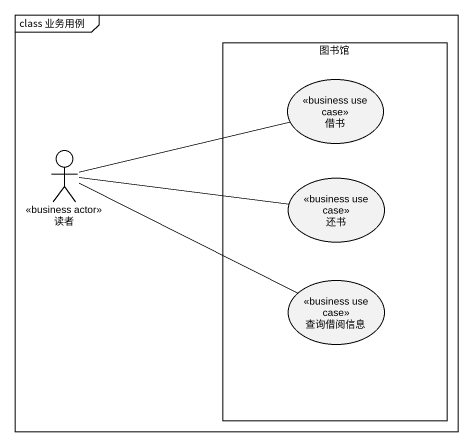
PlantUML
@startuml
mainframe class 业务用例
rectangle 图书馆 {
  usecase 借书 <<business use case>>
  usecase 还书 <<business use case>>
  usecase 查询借阅信息 <<business use case>>
}
actor 读者 <<business actor>>
读者 -right- 借书
读者 -right- 还书
读者 -right- 查询借阅信息
@enduml
